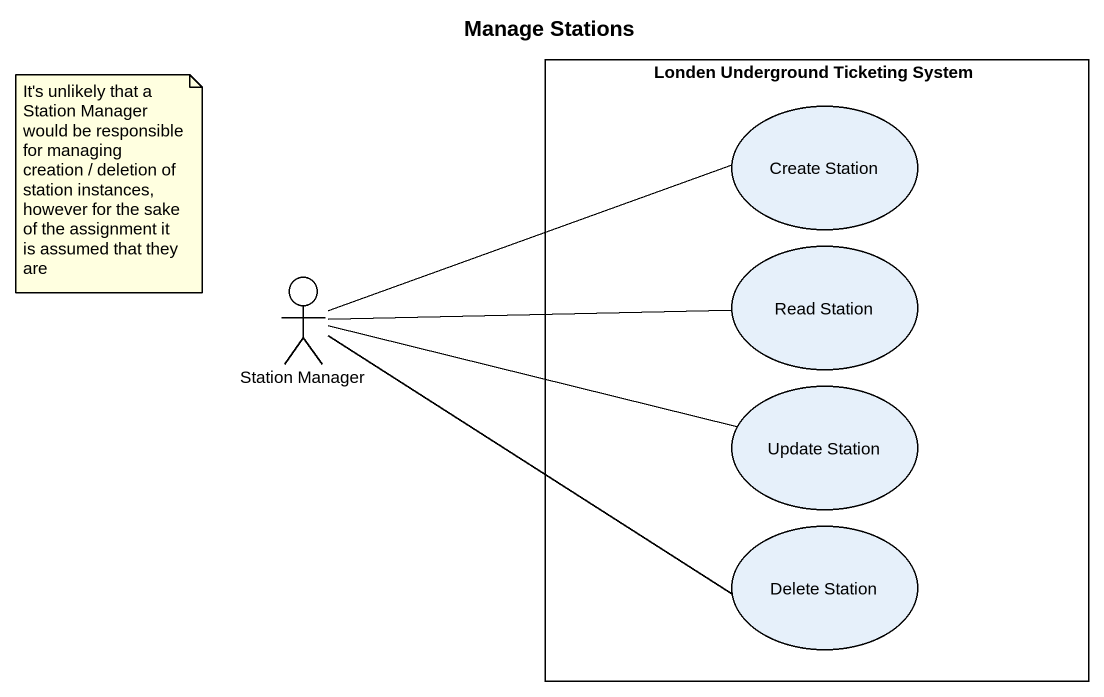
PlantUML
@startuml
title Manage Stations
rectangle "Londen Underground Ticketing System" as Londen_Underground {
  usecase "Create Station" as Create_Station
  usecase "Read Station" as Read_Station
  usecase "Update Station" as Update_Station
  usecase "Delete Station" as Delete_Station
}
actor "Station Manager" as Station_Manager
Station_Manager -right- Create_Station
Station_Manager -right- Read_Station
Station_Manager -right- Update_Station
Station_Manager -right- Delete_Station
note as N1
  It's unlikely that a Station Manager would be responsible for managing creation / deletion of station instances, however for the sake of the assignment it is assumed that they are
end note
@enduml
